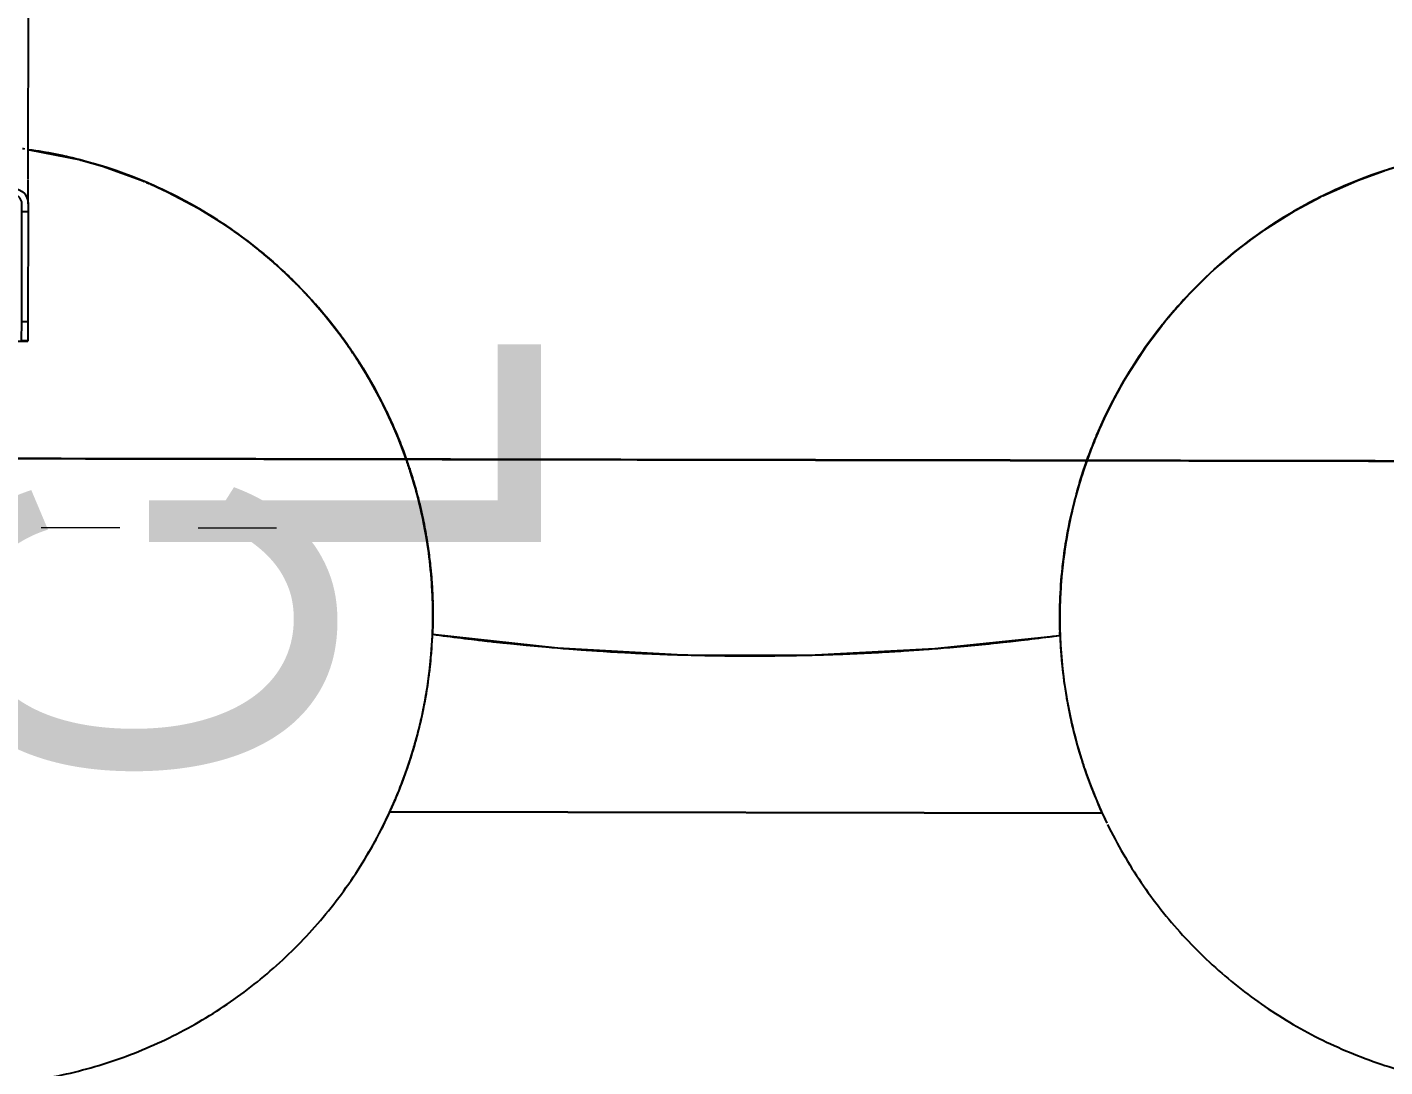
# Model space of a CAD drawing. Header units: metres. Extents: x -354 to -91, y 3 to 562.
# Drawn here: x -227.251 to -225.518, y 507.888 to 509.214 of the extents above; entities that cross this region are included whole.
import ezdxf

# ---------------------------------------------------------------- set-up
doc = ezdxf.new("R2010")
doc.units = ezdxf.units.M
doc.linetypes.add('JacobsGridLine', pattern=[0.0145, 0.01, -0.001, 0.0025, -0.001])
for name, color, linetype, lineweight in [('A-ANNO-NOTE', 7, 'Continuous', 9), ('A-GENM', 7, 'Continuous', 25), ('S-GRID', 7, 'Continuous', 9)]:
    doc.layers.add(name, color=color, linetype=linetype, lineweight=lineweight)
doc.styles.add('Arial Narrow_2', font='ARIALN.TTF', dxfattribs={"height": 0.0025})

# ---------------------------------------------------------------- blocks, each defined once
blk = doc.blocks.new('Foundations-Piles - Px-1200-66435317-DRG-2873034 - CONSTRUCTION SEQUENCE STAGE A8')
at = {"layer": 'A-GENM', "color": 9, "true_color": 0xbebebe}
for start, end in [(98.1818, 106.3636), (98.474, 102.4106), (94.1903, 98.474), (90, 98.1818), (90.2678, 94.1903), (90, 90.2678), (85.9673, 90), (85.2606, 90), (85.2606, 85.9673), (82.0617, 85.2606), (66.2752, 85.2606), (81.8182, 82.0617), (77.7408, 81.8182), (106.3636, 114.5455), (106.6802, 114.5063), (106.3636, 106.6802), (102.4106, 106.3636), (73.8555, 77.7408), (69.5094, 73.6364), (66.2752, 69.5094), (114.5455, 122.7273), (115.2366, 122.3499), (114.5455, 115.2366), (65.6493, 66.1769), (49.248, 66.1769), (61.2713, 65.4545), (57.4432, 61.2713), (122.7273, 130.7679), (122.3499, 125.0334), (53.0232, 57.2727), (125.0334, 130.7679), (49.248, 53.0232), (130.9091, 139.0909), (130.9091, 139.0909), (44.8437, 49.0909), (40.9091, 49.0909), (41.2756, 44.7599), (139.0909, 147.2727), (139.0909, 147.2727), (36.471, 40.9091), (0, 40.9091), (32.8247, 36.3838), (147.2727, 155.4545), (147.2727, 155.4545), (28.1348, 32.7273), (24.6185, 28.1348), (155.4545, 163.6364), (155.4545, 163.6364), (19.6943, 24.5455), (16.4123, 19.6943), (163.6364, 171.8182), (163.6364, 171.8182), (8.4311, 16.3636), (171.8182, 180), (171.8182, 180), (0, 8.1818), (180, 188.1818), (180, 188.1818), (343.6364, 0), (352.0318, 0), (188.1818, 196.3636), (188.1818, 196.3636), (349.383, 351.8182), (344.0627, 349.383), (196.3636, 204.5455), (196.3636, 204.5455), (341.0425, 343.4192), (341.0425, 343.4192), (343.6364, 344.0627), (340.1064, 341.0425), (340.1064, 340.8893), (336.6788, 338.1447), (336.6788, 338.1447), (338.1955, 339.0264), (338.1955, 339.0264), (339.0922, 339.3685), (339.0922, 339.3685), (335.4545, 336.6788), (336.0926, 336.6788), (204.5455, 212.7273), (204.5455, 212.7273), (333.8412, 335.4545), (333.8412, 335.4545), (335.4545, 336.0926), (332.0857, 333.8412), (332.0857, 332.6991), (332.8749, 333.8412), (327.2727, 332.0857), (328.2028, 332.0857), (212.7273, 220.9091), (212.7273, 220.9091), (324.9913, 327.2727), (324.9913, 327.2727), (327.2727, 328.1212), (323.7596, 324.9913), (324.61, 324.9913), (322.6274, 322.9145), (322.6274, 322.9145), (322.9245, 323.2972), (322.9245, 323.2972), (323.7596, 324.61), (304.2869, 321.1118), (320.1484, 321.1118), (321.1118, 322.3411), (321.1118, 322.3411), (220.9091, 229.0909), (220.9091, 229.0909), (316.5668, 320.1484), (312.1736, 316.5668), (308.5485, 312.1736), (229.0909, 237.2727), (229.0909, 237.2727), (304.2869, 308.5485), (300.545, 304.1966), (302.7273, 304.2869), (237.2727, 245.4545), (237.2727, 245.4545), (294.5455, 302.7273), (296.2166, 300.545), (245.4545, 253.6364), (245.4545, 253.6364), (286.3636, 294.5455), (288.2326, 292.5512), (292.5512, 296.2166), (284.5641, 288.2326), (253.6364, 261.0336), (253.6364, 261.8182), (278.1818, 286.3636), (280.1511, 284.5641), (261.0336, 264.2124), (261.8182, 270), (264.2124, 268.889), (268.889, 270), (270, 278.1818), (270, 272.219), (272.219, 276.7535), (276.7535, 280.1511)]:
    blk.add_arc((0, 0), 0.6, start, end, dxfattribs=at)
blk = doc.blocks.new('Foundations-Piles - Px-1200-66435318-DRG-2873034 - CONSTRUCTION SEQUENCE STAGE A8')
at = {"layer": 'A-GENM', "color": 9, "true_color": 0xbebebe}
for start, end in [(98.1818, 106.3523), (98.1818, 106.3523), (90, 98.1818), (90, 98.1818), (85.2757, 90), (85.2757, 90), (82.2271, 85.2606), (57.2727, 85.2606), (81.8182, 82.2271), (74.0835, 81.6247), (106.3636, 114.5455), (106.3636, 114.5455), (73.6364, 74.0488), (65.9333, 73.4122), (114.5455, 122.7273), (114.5455, 122.7273), (65.4545, 65.9333), (57.7772, 65.2006), (122.7273, 130.9091), (122.7273, 130.9091), (57.2727, 57.7772), (49.0909, 57.2727), (49.6158, 56.9899), (130.9091, 139.0909), (130.9091, 139.0909), (48.7801, 49.6158), (24.5455, 49.0909), (41.4497, 48.7801), (139.0909, 147.2727), (139.0909, 147.2727), (40.9091, 41.4497), (40.5712, 40.9091), (33.2791, 40.5712), (32.3636, 33.2791), (147.2727, 155.4545), (147.2727, 155.4545), (27.3446, 32.3636), (24.5455, 27.3446), (155.4545, 163.6364), (155.4545, 163.6364), (24.1419, 24.5455), (21.2045, 24.5455), (21.2045, 24.1419), (20.546, 20.8201), (20.546, 20.8201), (18.8777, 19.3322), (18.8777, 19.3322), (9.3012, 18.8777), (16.3636, 18.8653), (163.6364, 171.8182), (163.6364, 171.8182), (9.3012, 16.1553), (8.822, 9.3012), (8.822, 9.3012), (171.8182, 180), (171.8182, 180), (7.3021, 7.5794), (7.3021, 7.5794), (0.1834, 6.7974), (0, 6.7974), (180, 188.1818), (180, 188.1818), (327.2727, 0), (357.586, 0), (352.1969, 357.586), (188.1818, 196.3636), (188.1818, 196.3636), (349.0343, 352.0559), (344.2095, 349.0343), (196.3636, 204.5455), (196.3636, 204.5455), (340.8144, 344.2095), (336.2213, 340.7621), (335.4545, 336.2213), (204.5455, 212.7273), (204.5455, 212.7273), (332.702, 335.4545), (328.232, 332.702), (212.7273, 220.9091), (212.7273, 220.9091), (319.0909, 327.2727), (324.6378, 327.2727), (327.2727, 328.232), (320.2414, 324.6378), (220.9091, 229.0909), (220.9091, 229.0909), (304.287, 319.0909), (316.5993, 319.0909), (319.0909, 320.2414), (312.2493, 316.5993), (310.9091, 312.2493), (229.0909, 237.2727), (229.0909, 237.2727), (308.5762, 310.9091), (304.287, 308.5762), (302.7273, 304.287), (302.7273, 304.2553), (237.2727, 245.4545), (237.2727, 245.4545), (294.5455, 302.7273), (296.2588, 300.437), (300.563, 302.7273), (245.4545, 253.6364), (245.4545, 253.6364), (286.3636, 294.5455), (288.2593, 292.5566), (292.5566, 294.5455), (294.5455, 296.2588), (284.5551, 288.2593), (253.6364, 261.0336), (253.6364, 261.8182), (278.1818, 286.3636), (280.1511, 284.5551), (261.0336, 261.8182), (262.0002, 264.2124), (262.0002, 270), (264.2124, 268.889), (268.889, 272.219), (270, 278.1818), (272.219, 276.7535), (276.7535, 280.1511)]:
    blk.add_arc((0, 0), 0.6, start, end, dxfattribs=at)
blk = doc.blocks.new('Shotcrete Adaptive v1 - 1200 Dia Pile _ 2_000 Spacing-61394278-DRG-2873034 - CONSTRUCTION SEQUENCE STAGE A8')
at = {"layer": 'A-GENM', "color": 9, "true_color": 0xbebebe}
for p, q in [((-0.4546, 0.25), (0.4546, 0.25)), ((0.4546, 0.25), (-0.4546, 0.25))]:
    blk.add_line(p, q, dxfattribs=at)
for centre, radius, start, end in [((-1, 0), 0.6, 20.2506, 24.6243), ((-1, 0), 0.6, 20.2506, 24.6243), ((1, 0), 0.6, 155.3757, 156.256), ((1, 0), 0.6, 155.3757, 156.256), ((1, 0), 0.6, 156.256, 159.4284), ((1, 0), 0.6, 156.256, 159.4284), ((1, 0), 0.6, 159.4284, 162.8466), ((1, 0), 0.6, 159.4284, 162.8466), ((-1, 0), 0.6, 17.7103, 20.2506), ((-1, 0), 0.6, 17.7103, 20.2506), ((-1, 0), 0.6, 17.1534, 17.5708), ((-1, 0), 0.6, 17.1534, 17.5708), ((-1, 0), 0.6, 10.4552, 17.1534), ((-1, 0), 0.6, 10.4552, 17.1534), ((1, 0), 0.6, 162.8466, 164.1122), ((1, 0), 0.6, 162.8466, 164.1122), ((1, 0), 0.6, 164.1122, 164.5901), ((1, 0), 0.6, 164.1122, 164.5901), ((1, 0), 0.6, 165.2053, 167.4341), ((1, 0), 0.6, 165.2053, 167.4341), ((1, 0), 0.6, 167.4341, 170.3175), ((1, 0), 0.6, 167.4341, 170.3175), ((-1, 0), 0.6, 9.7254, 10.4552), ((-1, 0), 0.6, 9.7254, 10.4552), ((-1, 0), 0.6, 2.2116, 9.6825), ((-1, 0), 0.6, 2.2116, 9.6825), ((1, 0), 0.6, 170.3175, 171.9769), ((1, 0), 0.6, 170.3175, 171.9769), ((1, 0), 0.6, 171.9769, 173.3931), ((1, 0), 0.6, 171.9769, 173.3931), ((1, 0), 0.6, 173.7282, 175.3656), ((1, 0), 0.6, 173.7282, 175.3656), ((1, 0), 0.6, 173.41, 173.6668), ((1, 0), 0.6, 173.41, 173.6668), ((0, -2.95), 3, 94.6025, 97.6709), ((0, -2.95), 3, 94.6025, 97.6709), ((0, -2.95), 3, 82.3291, 94.6025), ((0, -2.95), 3, 91.5342, 94.6025), ((0, -2.95), 3, 88.4658, 91.5342), ((0, -2.95), 3, 85.3975, 88.4658), ((0, -2.95), 3, 82.3291, 85.3975), ((1, 0), 0.6, 175.3656, 177.7884), ((1, 0), 0.6, 175.3656, 177.7884)]:
    blk.add_arc(centre, radius, start, end, dxfattribs=at)
blk = doc.blocks.new('StitchPour_RS39A_05 - StitchPour_RS39A_05-60503718-DRG-2873034 - CONSTRUCTION SEQUENCE STAGE A8')
at = {"layer": 'A-GENM', "color": 253, "true_color": 0xa3a3a3}
blk.add_open_spline([(110.9726, -13.4762), (110.8959, -13.1852), (110.65, -12.2536), (110.3197, -11.0016), (109.9816, -9.7203), (109.728, -8.7592), (109.4744, -7.7982), (109.2209, -6.8372), (108.9673, -5.8762), (108.7982, -5.2355), (108.7137, -4.9151)], degree=3, knots=[0.7216163, 0.7216163, 0.7216163, 0.7216163, 0.75, 0.8125, 0.84375, 0.875, 0.90625, 0.9375, 0.96875, 1, 1, 1, 1], dxfattribs=at)
at = {"layer": 'A-GENM', "color": 9, "true_color": 0xbebebe}
blk.add_open_spline([(108.7225, -4.9483), (108.7759, -5.1508), (108.8857, -5.5669), (108.9955, -5.983), (109.0518, -6.1965)], degree=3, knots=[0.00108064, 0.00108064, 0.00108064, 0.00108064, 0.02083333, 0.04166667, 0.04166667, 0.04166667, 0.04166667], dxfattribs=at)
for points in [[(109.0518, -6.1965), (109.1645, -6.6237), (109.2772, -7.0508), (109.3899, -7.4779)], [(109.3899, -7.4779), (109.4045, -7.5334), (109.4192, -7.5889), (109.4338, -7.6443)]]:
    blk.add_open_spline(points, degree=3, dxfattribs=at)
blk = doc.blocks.new('Barrier-Bracket-Assembly-Type02 - bracket-67298845-DRG-2873034 - CONSTRUCTION SEQUENCE STAGE A8')
at = {"layer": 'A-GENM', "color": 253, "true_color": 0xa3a3a3}
for p, q in [((-1100.5509, 509.562), (-1100.5511, 509.4997)), ((-1100.5507, 509.5643), (-1100.5509, 509.5643)), ((-1100.5427, 509.5643), (-1100.5429, 509.5643)), ((-1100.4705, 509.5642), (-1100.5307, 509.5643)), ((-1100.4705, 509.5642), (-1100.5307, 509.5643)), ((-1100.5307, 509.5642), (-1100.4311, 509.5641)), ((-1100.5307, 509.5642), (-1100.4312, 509.5641)), ((-1100.4207, 509.5641), (-1100.4685, 509.5642)), ((-1100.4207, 509.5641), (-1100.4685, 509.5642)), ((-1100.4299, 509.5641), (-1100.421, 509.564)), ((-1100.4298, 509.5641), (-1100.421, 509.564)), ((-1100.4089, 509.564), (-1100.4087, 509.5641)), ((-1100.4009, 509.564), (-1100.4007, 509.5641)), ((-1100.4008, 509.4994), (-1100.4007, 509.5633)), ((-1100.5511, 509.4997), (-1100.5515, 509.2643)), ((-1100.4013, 509.264), (-1100.4008, 509.4994)), ((-1100.5515, 509.2643), (-1100.5523, 508.8143)), ((-1100.4017, 509.0201), (-1100.4013, 509.264)), ((-1100.4017, 508.9891), (-1100.4017, 509.0193)), ((-1100.5512, 508.9938), (-1100.5497, 508.998)), ((-1100.5442, 509.005), (-1100.5404, 509.0073)), ((-1100.5404, 509.0073), (-1100.5361, 509.0088)), ((-1100.5361, 509.0088), (-1100.5317, 509.0093)), ((-1100.5317, 509.0093), (-1100.4217, 509.0091)), ((-1100.4217, 509.0011), (-1100.5317, 509.0013)), ((-1100.552, 508.8393), (-1100.5518, 508.9793)), ((-1100.5518, 508.9802), (-1100.5517, 508.9893)), ((-1100.5518, 508.9793), (-1100.5438, 508.9793)), ((-1100.5517, 508.9893), (-1100.5512, 508.9938)), ((-1100.5438, 508.9793), (-1100.544, 508.8393)), ((-1100.5437, 508.9893), (-1100.5438, 508.9804)), ((-1100.41, 508.8391), (-1100.4098, 508.9791)), ((-1100.4098, 508.9791), (-1100.4097, 508.9891)), ((-1100.4098, 508.9791), (-1100.4018, 508.9791)), ((-1100.4018, 508.9791), (-1100.402, 508.8391)), ((-1100.4017, 508.9891), (-1100.4018, 508.9791)), ((-1100.5521, 508.8143), (-1100.552, 508.8393)), ((-1100.552, 508.8393), (-1100.544, 508.8393)), ((-1100.544, 508.8393), (-1100.5441, 508.8143)), ((-1100.4101, 508.8141), (-1100.41, 508.8391)), ((-1100.41, 508.8391), (-1100.402, 508.8391)), ((-1100.402, 508.8391), (-1100.4021, 508.8141)), ((-1100.5523, 508.8143), (-1100.5521, 508.8143)), ((-1100.5441, 508.8143), (-1100.5521, 508.8143)), ((-1100.5443, 508.8143), (-1100.5441, 508.8143)), ((-1100.4223, 508.814), (-1100.5323, 508.8142)), ((-1100.4223, 508.814), (-1100.5323, 508.8142)), ((-1100.4101, 508.8141), (-1100.4103, 508.814)), ((-1100.4021, 508.8141), (-1100.4101, 508.8141)), ((-1100.4021, 508.8141), (-1100.4023, 508.814))]:
    blk.add_line(p, q, dxfattribs=at)
at = {"layer": 'A-GENM', "color": 253, "true_color": 0xa3a3a3, "flags": 128}
for points in [[(-1100.5497, 508.998), (-1100.5473, 509.0018), (-1100.5442, 509.005)], [(-1100.5317, 509.0013), (-1100.5344, 509.001), (-1100.5369, 509.0001), (-1100.5392, 508.9987), (-1100.5411, 508.9968), (-1100.5425, 508.9945), (-1100.5434, 508.992), (-1100.5437, 508.9893)], [(-1100.4217, 509.0091), (-1100.4172, 509.0086), (-1100.413, 509.0071), (-1100.4092, 509.0047), (-1100.4061, 509.0016), (-1100.4037, 508.9978), (-1100.4022, 508.9935), (-1100.4017, 508.9891)], [(-1100.4123, 508.9966), (-1100.4142, 508.9985), (-1100.4165, 508.9999), (-1100.419, 509.0008), (-1100.4217, 509.0011)], [(-1100.4097, 508.9891), (-1100.41, 508.9918), (-1100.4109, 508.9943), (-1100.4123, 508.9966)]]:
    blk.add_lwpolyline(points, dxfattribs=at)
at = {"layer": 'A-GENM', "color": 253, "true_color": 0xa3a3a3}
for centre, major_axis, start_param, end_param in [((-1100.5309, 509.5642), (-0.02, 0), 0, 0.522529), ((-1100.5307, 509.5643), (-0.02, 0), 6.020316, 6.282116), ((-1100.5307, 509.5643), (-0.02, 0), 5.758517, 6.020316), ((-1100.5309, 509.5642), (-0.02, 0), 0.542839, 0.784328), ((-1100.5307, 509.5643), (-0.02, 0), 5.496717, 5.758517), ((-1100.5307, 509.5643), (-0.02, 0), 5.234918, 5.496717), ((-1100.5309, 509.5642), (-0.012, 0), 0, 1.046128), ((-1100.5307, 509.5643), (-0.012, 0), 6.020316, 6.282116), ((-1100.5307, 509.5643), (-0.012, 0), 5.758517, 6.020316), ((-1100.5307, 509.5643), (-0.012, 0), 5.496717, 5.758517), ((-1100.5307, 509.5643), (-0.02, 0), 4.973119, 5.234918), ((-1100.5309, 509.5642), (-0.02, 0), 1.128888, 1.263725), ((-1100.5307, 509.5643), (-0.012, 0), 5.234918, 5.496717), ((-1100.5307, 509.5643), (-0.02, 0), 4.711319, 4.973119), ((-1100.5309, 509.5642), (-0.02, 0), 1.41308, 1.569727), ((-1100.5309, 509.5642), (-0.012, 0), 1.307927, 1.569727), ((-1100.5307, 509.5643), (-0.012, 0), 4.711319, 4.973119), ((-1100.4207, 509.5641), (-0.02, 0), 4.554863, 4.711319), ((-1100.4207, 509.5641), (-0.012, 0), 4.45111, 4.710597), ((-1100.4209, 509.564), (-0.02, 0), 1.583279, 1.715902), ((-1100.4209, 509.564), (-0.012, 0), 1.591591, 1.813902), ((-1100.4207, 509.5641), (-0.02, 0), 4.187721, 4.44952), ((-1100.4209, 509.564), (-0.012, 0), 2.093325, 2.616924), ((-1100.4209, 509.564), (-0.02, 0), 1.876726, 2.011664), ((-1100.4207, 509.5641), (-0.012, 0), 3.925921, 4.18772), ((-1100.4207, 509.5641), (-0.012, 0), 3.664122, 3.925921), ((-1100.4207, 509.5641), (-0.02, 0), 4.02211, 4.187721), ((-1100.4209, 509.564), (-0.012, 0), 2.616924, 2.878724), ((-1100.4207, 509.5641), (-0.012, 0), 3.402322, 3.664122), ((-1100.4209, 509.564), (-0.012, 0), 2.878724, 3.140523), ((-1100.4209, 509.564), (-0.02, 0), 2.194768, 2.355125), ((-1100.4207, 509.5641), (-0.012, 0), 3.141593, 3.402322), ((-1100.4207, 509.5641), (-0.02, 0), 3.664122, 3.925921), ((-1100.4209, 509.564), (-0.02, 0), 2.376106, 2.878724), ((-1100.4207, 509.5641), (-0.02, 0), 3.402322, 3.664122), ((-1100.4209, 509.564), (-0.02, 0), 2.878724, 3.140523), ((-1100.4207, 509.5641), (-0.02, 0), 3.141593, 3.402322), ((-1100.5323, 508.8142), (-0.02, 0), 0, 0.26073), ((-1100.5323, 508.8142), (-0.02, 0), 0.26073, 0.522529), ((-1100.5323, 508.8142), (-0.02, 0), 0.522529, 0.784328), ((-1100.5323, 508.8142), (-0.02, 0), 0.784328, 0.946443), ((-1100.5323, 508.8142), (-0.012, 0), 0, 1.569727), ((-1100.5323, 508.8142), (-0.02, 0), 1.128888, 1.263725), ((-1100.5323, 508.8142), (-0.02, 0), 1.41308, 1.569727), ((-1100.4223, 508.814), (-0.02, 0), 1.57016, 1.727239), ((-1100.4223, 508.814), (-0.012, 0), 1.569727, 3.140523), ((-1100.4223, 508.814), (-0.02, 0), 1.876726, 2.011664), ((-1100.4223, 508.814), (-0.02, 0), 2.194768, 2.616924), ((-1100.4223, 508.814), (-0.02, 0), 2.616924, 2.878724), ((-1100.4223, 508.814), (-0.02, 0), 2.878724, 3.140523)]:
    blk.add_ellipse(centre, major_axis=major_axis, ratio=0.000287, start_param=start_param, end_param=end_param, dxfattribs=at)
blk = doc.blocks.new('T2DPAA-T2D-C3S-RS-M3D-100334_rvt-1-DRG-2873034 - CONSTRUCTION SEQUENCE STAGE A8')
at = {"layer": 'A-GENM', "color": 9, "true_color": 0xbebebe}
for p, q in [((-1100.4003, 509.0581), (-1100.3349, 509.045)), ((-1100.3313, 509.0441), (-1100.3068, 509.037)), ((-1098.7051, 509.0188), (-1098.671, 509.0311)), ((-1100.2505, 509.0163), (-1100.2477, 509.0152)), ((-1100.245, 509.014), (-1100.2236, 509.0041)), ((-1098.7496, 508.9992), (-1098.7059, 509.0185)), ((-1098.7841, 508.9808), (-1098.7521, 508.9979)), ((-1100.1791, 508.9802), (-1100.1491, 508.9612)), ((-1098.8238, 508.9559), (-1098.7848, 508.9804)), ((-1098.8557, 508.9325), (-1098.825, 508.9551)), ((-1100.1103, 508.9326), (-1100.0823, 508.9088)), ((-1098.8885, 508.9048), (-1098.8557, 508.9325)), ((-1098.9196, 508.8744), (-1098.8923, 508.9013)), ((-1100.0488, 508.876), (-1100.0424, 508.8691)), ((-1098.9493, 508.8409), (-1098.9196, 508.8744)), ((-1100.0404, 508.8668), (-1100.0239, 508.8479)), ((-1098.9744, 508.8079), (-1098.9541, 508.8348)), ((-1098.9535, 508.8356), (-1098.9512, 508.8385)), ((-1099.9958, 508.8113), (-1099.9871, 508.7986)), ((-1098.9989, 508.7705), (-1098.9744, 508.8079)), ((-1099.9865, 508.7978), (-1099.9748, 508.7796)), ((-1099.0191, 508.7343), (-1099.0005, 508.7679)), ((-1099.9523, 508.7399), (-1099.9358, 508.7053)), ((-1099.0382, 508.6933), (-1099.0191, 508.7343)), ((-1099.0503, 508.6621), (-1099.0392, 508.691)), ((-1099.9191, 508.6631), (-1099.9075, 508.6263)), ((-1099.0638, 508.6192), (-1099.0528, 508.6551)), ((-1099.0528, 508.6551), (-1099.0503, 508.6621)), ((-1099.9072, 508.625), (-1099.9011, 508.6016)), ((-1099.9011, 508.6016), (-1099.897, 508.5825)), ((-1099.0748, 508.5719), (-1099.0665, 508.6093)), ((-1099.0665, 508.6093), (-1099.0658, 508.612)), ((-1099.897, 508.5825), (-1099.8906, 508.5443)), ((-1099.0814, 508.5276), (-1099.0748, 508.5719)), ((-1099.8906, 508.5443), (-1099.8879, 508.5213)), ((-1099.0818, 508.5246), (-1099.0814, 508.5276)), ((-1099.8879, 508.5213), (-1099.8862, 508.4995)), ((-1099.0846, 508.4866), (-1099.0818, 508.5246)), ((-1099.8862, 508.4995), (-1099.8856, 508.4861)), ((-1099.8855, 508.4845), (-1099.8852, 508.4608)), ((-1099.085, 508.4451), (-1099.0846, 508.4866)), ((-1099.8852, 508.4608), (-1099.8857, 508.4399)), ((-1099.0848, 508.4385), (-1099.0849, 508.4418))]:
    blk.add_line(p, q, dxfattribs=at)
at = {"layer": 'A-GENM', "color": 9, "true_color": 0xbebebe, "flags": 128}
for points in [[(-1100.3068, 509.037), (-1100.2576, 509.0193), (-1100.2538, 509.0177)], [(-1100.2236, 509.0041), (-1100.1846, 508.9834), (-1100.1791, 508.9802)], [(-1100.1486, 508.9608), (-1100.117, 508.9379), (-1100.1103, 508.9326)], [(-1100.0823, 508.9088), (-1100.0563, 508.8837), (-1100.0488, 508.876)], [(-1100.0239, 508.8479), (-1100.0034, 508.8218), (-1099.9958, 508.8113)], [(-1099.9748, 508.7796), (-1099.9594, 508.7533), (-1099.9523, 508.7399)], [(-1099.9358, 508.7053), (-1099.9251, 508.6794), (-1099.9192, 508.6634)], [(-1099.8857, 508.4399), (-1099.726, 508.4225), (-1099.5656, 508.4136), (-1099.4049, 508.4133), (-1099.2445, 508.4216), (-1099.0848, 508.4385)]]:
    blk.add_lwpolyline(points, dxfattribs=at)
at = {"layer": 'A-GENM', "color": 9, "true_color": 0xbebebe}
for points in [[(-1100.4021, 509.0583), (-1100.3812, 509.0554), (-1100.3605, 509.0514), (-1100.3401, 509.0463)], [(-1100.3401, 509.0463), (-1100.3389, 509.046), (-1100.3377, 509.0457), (-1100.3366, 509.0454)], [(-1100.3366, 509.0454), (-1100.334, 509.0448), (-1100.3314, 509.0441), (-1100.3288, 509.0434)], [(-1100.3288, 509.0434), (-1100.3278, 509.0431), (-1100.3268, 509.0428), (-1100.3258, 509.0426)], [(-1098.7465, 509.0007), (-1098.722, 509.0125), (-1098.6968, 509.0227), (-1098.671, 509.0311)], [(-1100.2612, 509.0208), (-1100.2592, 509.0199), (-1100.2572, 509.0191), (-1100.2551, 509.0183)], [(-1100.2475, 509.0151), (-1100.2466, 509.0147), (-1100.2457, 509.0143), (-1100.2448, 509.0139)], [(-1100.2448, 509.0139), (-1100.2261, 509.0057), (-1100.2079, 508.9966), (-1100.1901, 508.9865)], [(-1098.7868, 508.9792), (-1098.7755, 508.9858), (-1098.7639, 508.9921), (-1098.7522, 508.9979)], [(-1098.7492, 508.9994), (-1098.7483, 508.9998), (-1098.7474, 509.0003), (-1098.7465, 509.0007)], [(-1100.19, 508.9865), (-1100.1888, 508.9858), (-1100.1875, 508.9851), (-1100.1863, 508.9844)], [(-1100.1863, 508.9844), (-1100.1844, 508.9833), (-1100.1825, 508.9822), (-1100.1805, 508.981)], [(-1100.1783, 508.9797), (-1100.1751, 508.9778), (-1100.172, 508.9759), (-1100.1689, 508.974)], [(-1098.8204, 508.9582), (-1098.81, 508.9652), (-1098.7995, 508.9718), (-1098.7887, 508.9781)], [(-1100.117, 508.9379), (-1100.1139, 508.9355), (-1100.1108, 508.933), (-1100.1077, 508.9305)], [(-1100.106, 508.9291), (-1100.1038, 508.9273), (-1100.1016, 508.9255), (-1100.0995, 508.9237)], [(-1100.0995, 508.9237), (-1100.0856, 508.9121), (-1100.0723, 508.8999), (-1100.0596, 508.8871)], [(-1098.9229, 508.8709), (-1098.9131, 508.8814), (-1098.9029, 508.8915), (-1098.8923, 508.9013)], [(-1100.0596, 508.8871), (-1100.058, 508.8854), (-1100.0564, 508.8838), (-1100.0548, 508.8822)], [(-1100.0548, 508.8822), (-1100.0515, 508.8787), (-1100.0481, 508.8753), (-1100.0449, 508.8717)], [(-1100.0415, 508.868), (-1100.0403, 508.8668), (-1100.0392, 508.8655), (-1100.038, 508.8642)], [(-1098.9466, 508.8441), (-1098.939, 508.8533), (-1098.9311, 508.8622), (-1098.9229, 508.8709)], [(-1098.949, 508.8412), (-1098.9482, 508.8422), (-1098.9474, 508.8431), (-1098.9466, 508.8441)], [(-1100.0072, 508.8268), (-1100.0051, 508.8241), (-1100.0031, 508.8214), (-1100.0011, 508.8186)], [(-1098.9964, 508.7747), (-1098.9836, 508.7956), (-1098.9695, 508.8156), (-1098.9542, 508.8347)], [(-1098.9536, 508.8355), (-1098.9528, 508.8365), (-1098.952, 508.8375), (-1098.9512, 508.8385)], [(-1100.0003, 508.8175), (-1099.9972, 508.8132), (-1099.9941, 508.8089), (-1099.9911, 508.8045)], [(-1099.9911, 508.8045), (-1099.9902, 508.8032), (-1099.9893, 508.802), (-1099.9885, 508.8007)], [(-1099.9883, 508.8005), (-1099.9874, 508.7992), (-1099.9866, 508.7979), (-1099.9857, 508.7966)], [(-1099.9857, 508.7966), (-1099.9775, 508.7843), (-1099.9697, 508.7716), (-1099.9625, 508.7587)], [(-1099.0005, 508.7679), (-1099, 508.7688), (-1098.9994, 508.7697), (-1098.9989, 508.7705)], [(-1098.9986, 508.7711), (-1098.9978, 508.7723), (-1098.9971, 508.7735), (-1098.9964, 508.7747)], [(-1099.0212, 508.7301), (-1099.0148, 508.7429), (-1099.0079, 508.7555), (-1099.0005, 508.7679)], [(-1099.9569, 508.7485), (-1099.9547, 508.7446), (-1099.9526, 508.7406), (-1099.9506, 508.7366)], [(-1099.9506, 508.7366), (-1099.9495, 508.7345), (-1099.9485, 508.7324), (-1099.9474, 508.7302)], [(-1099.9474, 508.7302), (-1099.9461, 508.7276), (-1099.9449, 508.725), (-1099.9436, 508.7224)], [(-1099.9436, 508.7224), (-1099.9396, 508.714), (-1099.9358, 508.7054), (-1099.9321, 508.6968)], [(-1099.0358, 508.699), (-1099.0313, 508.7092), (-1099.0266, 508.7193), (-1099.0217, 508.7292)], [(-1099.9321, 508.6968), (-1099.9304, 508.6927), (-1099.9287, 508.6886), (-1099.9271, 508.6844)], [(-1099.9271, 508.6844), (-1099.9257, 508.6808), (-1099.9243, 508.6772), (-1099.9229, 508.6736)], [(-1099.0505, 508.6617), (-1099.047, 508.6715), (-1099.0432, 508.6813), (-1099.0392, 508.6909)], [(-1099.0392, 508.691), (-1099.0387, 508.692), (-1099.0383, 508.6931), (-1099.0378, 508.6941)], [(-1099.0378, 508.6941), (-1099.0372, 508.6958), (-1099.0365, 508.6974), (-1099.0358, 508.699)], [(-1099.9229, 508.6736), (-1099.9216, 508.6701), (-1099.9204, 508.6667), (-1099.9192, 508.6632)], [(-1099.9192, 508.6632), (-1099.9183, 508.6607), (-1099.9174, 508.6583), (-1099.9166, 508.6558)], [(-1099.9166, 508.6558), (-1099.916, 508.654), (-1099.9154, 508.6522), (-1099.9148, 508.6505)], [(-1099.9148, 508.6505), (-1099.914, 508.648), (-1099.9133, 508.6456), (-1099.9125, 508.6432)], [(-1099.064, 508.6184), (-1099.0611, 508.6293), (-1099.0578, 508.64), (-1099.0543, 508.6506)], [(-1099.0543, 508.6506), (-1099.053, 508.6543), (-1099.0518, 508.658), (-1099.0505, 508.6617)], [(-1099.9125, 508.6432), (-1099.9095, 508.6335), (-1099.9067, 508.6236), (-1099.9041, 508.6138)], [(-1099.9041, 508.6138), (-1099.9034, 508.611), (-1099.9027, 508.6082), (-1099.902, 508.6054)], [(-1099.902, 508.6054), (-1099.9013, 508.6021), (-1099.9005, 508.5988), (-1099.8997, 508.5955)], [(-1099.0756, 508.5672), (-1099.0731, 508.5813), (-1099.07, 508.5954), (-1099.0665, 508.6093)], [(-1099.0665, 508.6093), (-1099.0661, 508.6105), (-1099.0658, 508.6117), (-1099.0655, 508.613)], [(-1099.8997, 508.5955), (-1099.8979, 508.5874), (-1099.8962, 508.5792), (-1099.8948, 508.5709)], [(-1099.8948, 508.5709), (-1099.8945, 508.5695), (-1099.8943, 508.5682), (-1099.894, 508.5668)], [(-1099.894, 508.5668), (-1099.8937, 508.5647), (-1099.8933, 508.5627), (-1099.893, 508.5606)], [(-1099.0806, 508.5347), (-1099.0792, 508.5456), (-1099.0776, 508.5564), (-1099.0756, 508.5672)], [(-1099.8885, 508.5271), (-1099.8884, 508.5259), (-1099.8882, 508.5246), (-1099.8881, 508.5234)], [(-1099.0817, 508.5246), (-1099.0816, 508.5259), (-1099.0814, 508.5273), (-1099.0813, 508.5287)], [(-1099.0813, 508.5287), (-1099.0811, 508.5307), (-1099.0808, 508.5327), (-1099.0806, 508.5347)], [(-1099.8881, 508.5234), (-1099.8879, 508.5211), (-1099.8877, 508.5189), (-1099.8875, 508.5166)], [(-1099.8875, 508.5166), (-1099.8865, 508.5057), (-1099.8859, 508.4947), (-1099.8855, 508.4838)], [(-1099.0848, 508.4816), (-1099.0843, 508.4959), (-1099.0833, 508.5103), (-1099.0817, 508.5245)], [(-1099.8853, 508.4764), (-1099.8851, 508.4642), (-1099.8852, 508.4521), (-1099.8857, 508.4399)], [(-1099.8855, 508.4838), (-1099.8855, 508.4828), (-1099.8854, 508.4819), (-1099.8854, 508.481)], [(-1099.8854, 508.4801), (-1099.8854, 508.4788), (-1099.8853, 508.4776), (-1099.8853, 508.4764)], [(-1099.0851, 508.4494), (-1099.0853, 508.4601), (-1099.0852, 508.4708), (-1099.0848, 508.4816)], [(-1099.085, 508.4468), (-1099.085, 508.4476), (-1099.0851, 508.4485), (-1099.0851, 508.4494)], [(-1099.0848, 508.4385), (-1099.0848, 508.44), (-1099.0849, 508.4415), (-1099.0849, 508.443)], [(-1099.8857, 508.4399), (-1099.8615, 508.4366), (-1099.8374, 508.4336), (-1099.8132, 508.4309)], [(-1099.8132, 508.4309), (-1099.789, 508.4282), (-1099.7648, 508.4258), (-1099.7405, 508.4237)], [(-1099.7405, 508.4237), (-1099.7358, 508.4233), (-1099.731, 508.4229), (-1099.7263, 508.4225)], [(-1099.23, 508.4228), (-1099.2057, 508.4248), (-1099.1815, 508.4271), (-1099.1573, 508.4298)], [(-1099.1573, 508.4298), (-1099.1331, 508.4324), (-1099.1089, 508.4353), (-1099.0848, 508.4385)], [(-1099.7261, 508.4225), (-1099.7067, 508.4209), (-1099.6872, 508.4195), (-1099.6677, 508.4182)], [(-1099.6677, 508.4182), (-1099.6434, 508.4167), (-1099.6191, 508.4155), (-1099.5948, 508.4146)], [(-1099.5948, 508.4146), (-1099.5852, 508.4142), (-1099.5756, 508.4139), (-1099.566, 508.4136)], [(-1099.5652, 508.4136), (-1099.5507, 508.4132), (-1099.5362, 508.4128), (-1099.5218, 508.4126)], [(-1099.5218, 508.4126), (-1099.4974, 508.4123), (-1099.4731, 508.4123), (-1099.4487, 508.4125)], [(-1099.4487, 508.4125), (-1099.434, 508.4127), (-1099.4193, 508.4129), (-1099.4046, 508.4133)], [(-1099.4046, 508.4133), (-1099.3949, 508.4135), (-1099.3853, 508.4138), (-1099.3757, 508.4142)], [(-1099.3757, 508.4142), (-1099.3514, 508.415), (-1099.3271, 508.4161), (-1099.3028, 508.4176)], [(-1099.3028, 508.4176), (-1099.2833, 508.4187), (-1099.2638, 508.4201), (-1099.2444, 508.4216)], [(-1099.2443, 508.4216), (-1099.2395, 508.422), (-1099.2347, 508.4224), (-1099.23, 508.4228)]]:
    blk.add_open_spline(points, degree=3, dxfattribs=at)
for points, knots in [([(-1100.3258, 509.0426), (-1100.3207, 509.0412), (-1100.2989, 509.0349), (-1100.2775, 509.0273), (-1100.2612, 509.0208)], [0.29396806, 0.29396806, 0.29396806, 0.29396806, 0.30769231, 0.3536953, 0.3536953, 0.3536953, 0.3536953]), ([(-1100.1689, 508.974), (-1100.1634, 508.9706), (-1100.1457, 508.9592), (-1100.1286, 508.9469), (-1100.117, 508.9379)], [0.44456034, 0.44456034, 0.44456034, 0.44456034, 0.46153846, 0.49995604, 0.49995604, 0.49995604, 0.49995604]), ([(-1098.8876, 508.9057), (-1098.8785, 508.9138), (-1098.8583, 508.931), (-1098.8369, 508.9469), (-1098.8251, 508.955)], [0.46732954, 0.46732954, 0.46732954, 0.46732954, 0.5, 0.53846154, 0.53846154, 0.53846154, 0.53846154]), ([(-1100.038, 508.8642), (-1100.0328, 508.8584), (-1100.0223, 508.8461), (-1100.0122, 508.8334), (-1100.0072, 508.8268)], [0.59482091, 0.59482091, 0.59482091, 0.59482091, 0.61538462, 0.63730792, 0.63730792, 0.63730792, 0.63730792]), ([(-1099.9625, 508.7587), (-1099.962, 508.7578), (-1099.9601, 508.7544), (-1099.9582, 508.751), (-1099.9569, 508.7485)], [0.70874905, 0.70874905, 0.70874905, 0.70874905, 0.71153846, 0.71894413, 0.71894413, 0.71894413, 0.71894413]), ([(-1099.893, 508.5606), (-1099.8924, 508.5568), (-1099.8907, 508.5458), (-1099.8893, 508.5348), (-1099.8885, 508.5275)], [0.8937899, 0.8937899, 0.8937899, 0.8937899, 0.90384615, 0.92307692, 0.92307692, 0.92307692, 0.92307692])]:
    blk.add_open_spline(points, degree=3, knots=knots, dxfattribs=at)
at = {"layer": 'A-GENM', "color": 253, "lineweight": 25, "true_color": 0xa3a3a3}
for name, p, rotation in [('StitchPour_RS39A_05 - StitchPour_RS39A_05-60503718-DRG-2873034 - CONSTRUCTION SEQUENCE STAGE A8', (-1134.0578, 404.8616), 75.11694444444437), ('Foundations-Piles - Px-1200-66435318-DRG-2873034 - CONSTRUCTION SEQUENCE STAGE A8', (-1100.4852, 508.4641), 75.11694444444437), ('Foundations-Piles - Px-1200-66435317-DRG-2873034 - CONSTRUCTION SEQUENCE STAGE A8', (-1098.4852, 508.4606), 75.11694444444437), ('Shotcrete Adaptive v1 - 1200 Dia Pile _ 2_000 Spacing-61394278-DRG-2873034 - CONSTRUCTION SEQUENCE STAGE A8', (-1099.4852, 508.4624), 179.8981467633854)]:
    blk.add_blockref(name, p, dxfattribs=dict(at, rotation=rotation))
blk.add_blockref('Barrier-Bracket-Assembly-Type02 - bracket-67298845-DRG-2873034 - CONSTRUCTION SEQUENCE STAGE A8', (0, 0), dxfattribs=at)
blk = doc.blocks.new('CS_Annot_Centreline Symbol1 - CS_Annot_Centreline Symbol-7988197-DRG-2873034 - CONSTRUCTION SEQUENCE STAGE A8')
at = {"layer": 'A-ANNO-NOTE', "char_height": 0.0025, "attachment_point": 1, "rotation": 180, "style": 'Arial Narrow_2'}
for s, insert, width in [('L', (0.0011466, -0.0032921), 0.00192405), ('C  ', (0.0025191, -0.004626), 0.004409281)]:
    blk.add_mtext(s, dxfattribs=dict(at, insert=insert, width=width))

msp = doc.modelspace()

# ---------------------------------------------------------------- linework, layer by layer
at = {"layer": 'S-GRID', "linetype": 'JacobsGridLine', "lineweight": 18}
msp.add_line((-238.2325, 508.6004), (-226.8931, 508.5754), dxfattribs=at)

# ---------------------------------------------------------------- block references
at = {"lineweight": 5}
msp.add_blockref('T2DPAA-T2D-C3S-RS-M3D-100334_rvt-1-DRG-2873034 - CONSTRUCTION SEQUENCE STAGE A8', (873.1524, 0), dxfattribs=at)
at = {"layer": 'A-ANNO-NOTE', "xscale": 200, "yscale": 200, "zscale": 200, "rotation": 269.9999999999306}
msp.add_blockref('CS_Annot_Centreline Symbol1 - CS_Annot_Centreline Symbol-7988197-DRG-2873034 - CONSTRUCTION SEQUENCE STAGE A8', (-226.4365, 508.7399), dxfattribs=at)

doc.saveas('drawing.dxf')
